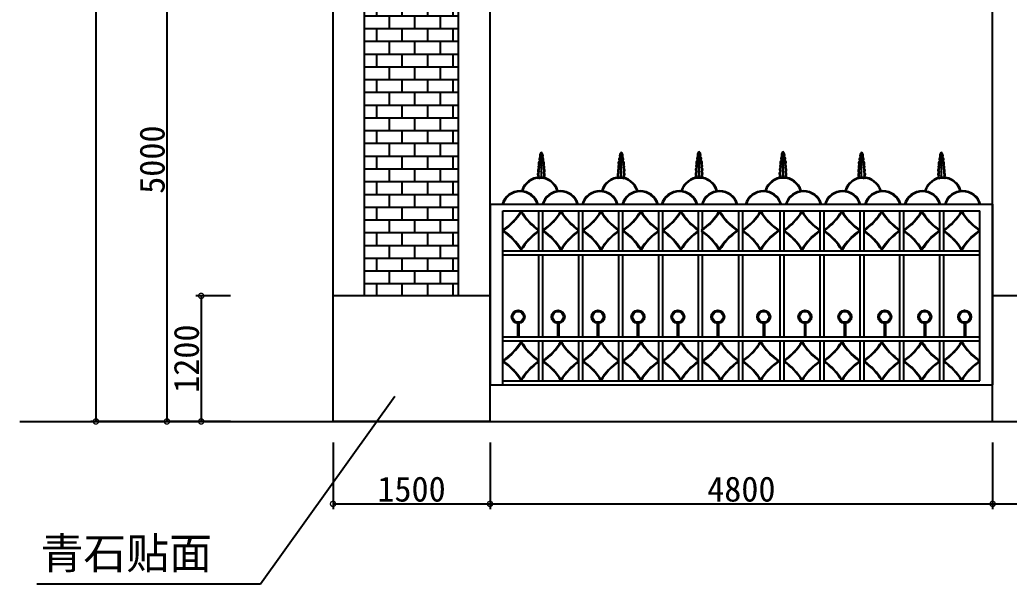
# Model space of a CAD drawing. Extents: x -1337 to 39675, y 27669 to 53445.
# Drawn here: x -1337 to 8115, y 28583 to 33977 of the extents above; entities that cross this region are included whole.
import ezdxf

# ---------------------------------------------------------------- set-up
doc = ezdxf.new("R2010")
doc.units = 0
doc.layers.get('0').update_dxf_attribs({"linetype": 'CONTINUOUS'})
doc.layers.get('DEFPOINTS').update_dxf_attribs({"linetype": 'CONTINUOUS'})
for name, color, linetype in [('LAYER1', 3, 'CONTINUOUS'), ('LAYER2', 4, 'CONTINUOUS'), ('植物', 92, 'CONTINUOUS')]:
    doc.layers.add(name, color=color, linetype=linetype)
doc.styles.get("Standard").update_dxf_attribs({"font": 'SimSun.ttf'})
doc.dimstyles.new('ISO-25', dxfattribs={"dimtxt": 240, "dimasz": 10, "dimexe": 1.25, "dimexo": 0.625, "dimgap": 20, "dimtad": 1, "dimdec": 0, "dimtxsty": 'STANDARD', "dimblk1": 'DOTSMALL', "dimblk2": 'DOTSMALL', "dimsah": 1, "dimcen": 2.5, "dimazin": 3, "dimtfac": 1, "dimtdec": 4, "dimtmove": 0, "dimatfit": 3, "dimtolj": 1, "dimtzin": 0})

# ---------------------------------------------------------------- blocks, each defined once
blk = doc.blocks.new('_DOTSMALL')
at = {"color": 0, "linetype": 'BYBLOCK', "const_width": 0.5}
blk.add_lwpolyline([(-0.0625, 0, 1), (0.0625, 0, 1)], format="xyb", close=True, dxfattribs=at)
blk = doc.blocks.new('*D65')
at = {"color": 0, "linetype": 'BYBLOCK'}
for p, q in [((1082.9, 35142.4), (464.7, 35142.4)), ((514.7, 35142.4), (514.7, 30138.6)), ((1082.9, 30138.6), (464.7, 30138.6))]:
    blk.add_line(p, q, dxfattribs=at)
at = {"layer": 'DEFPOINTS', "color": 0, "linetype": 'BYBLOCK'}
for p in [(1282.9, 35142.4), (514.7, 30138.6), (1282.9, 30138.6)]:
    blk.add_point(p, dxfattribs=at)
at = {"color": 0, "linetype": 'BYBLOCK', "xscale": 100, "yscale": 100, "zscale": 100}
for p, rotation in [((514.7, 35142.4), 90), ((514.7, 30138.6), 270)]:
    blk.add_blockref('_DOTSMALL', p, dxfattribs=dict(at, rotation=rotation))
at = {"color": 0, "linetype": 'BYBLOCK', "insert": (374.7, 32640.5), "char_height": 240, "attachment_point": 5, "rotation": 90}
blk.add_mtext('\\A1;5000', dxfattribs=at)
blk = doc.blocks.new('*D66')
at = {"color": 0, "linetype": 'BYBLOCK'}
for p, q in [((1102.6, 39542.4), (-213.6, 39542.4)), ((-163.6, 39542.4), (-163.6, 30138.6)), ((1102.6, 30138.6), (-213.6, 30138.6))]:
    blk.add_line(p, q, dxfattribs=at)
at = {"layer": 'DEFPOINTS', "color": 0, "linetype": 'BYBLOCK'}
for p in [(1302.6, 39542.4), (-163.6, 30138.6), (1302.6, 30138.6)]:
    blk.add_point(p, dxfattribs=at)
at = {"color": 0, "linetype": 'BYBLOCK', "xscale": 100, "yscale": 100, "zscale": 100}
for p, rotation in [((-163.6, 39542.4), 90), ((-163.6, 30138.6), 270)]:
    blk.add_blockref('_DOTSMALL', p, dxfattribs=dict(at, rotation=rotation))
at = {"color": 0, "linetype": 'BYBLOCK', "insert": (-303.6, 34840.5), "char_height": 240, "attachment_point": 5, "rotation": 90}
blk.add_mtext('\\A1;9400', dxfattribs=at)
blk = doc.blocks.new('*D67')
at = {"color": 0, "linetype": 'BYBLOCK'}
for p, q in [((2101.6, 29938.6), (2101.6, 29300.7)), ((3601.1, 29938.6), (3601.1, 29300.7)), ((2101.6, 29350.7), (3601.1, 29350.7))]:
    blk.add_line(p, q, dxfattribs=at)
at = {"layer": 'DEFPOINTS', "color": 0, "linetype": 'BYBLOCK'}
for p in [(2101.6, 30138.6), (3601.1, 30138.6), (3601.1, 29350.7)]:
    blk.add_point(p, dxfattribs=at)
at = {"color": 0, "linetype": 'BYBLOCK', "xscale": 100, "yscale": 100, "zscale": 100, "rotation": 180}
blk.add_blockref('_DOTSMALL', (2101.6, 29350.7), dxfattribs=at)
at = {"color": 0, "linetype": 'BYBLOCK', "xscale": 100, "yscale": 100, "zscale": 100}
blk.add_blockref('_DOTSMALL', (3601.1, 29350.7), dxfattribs=at)
at = {"color": 0, "linetype": 'BYBLOCK', "insert": (2851.4, 29490.7), "char_height": 240, "attachment_point": 5}
blk.add_mtext('\\A1;1500', dxfattribs=at)
blk = doc.blocks.new('*D68')
at = {"color": 0, "linetype": 'BYBLOCK'}
for p, q in [((3601.1, 29938.6), (3601.1, 29300.7)), ((8402.6, 29938.6), (8402.6, 29300.7)), ((3601.1, 29350.7), (8402.6, 29350.7))]:
    blk.add_line(p, q, dxfattribs=at)
at = {"layer": 'DEFPOINTS', "color": 0, "linetype": 'BYBLOCK'}
for p in [(3601.1, 30138.6), (8402.6, 30138.6), (8402.6, 29350.7)]:
    blk.add_point(p, dxfattribs=at)
at = {"color": 0, "linetype": 'BYBLOCK', "xscale": 100, "yscale": 100, "zscale": 100, "rotation": 180}
blk.add_blockref('_DOTSMALL', (3601.1, 29350.7), dxfattribs=at)
at = {"color": 0, "linetype": 'BYBLOCK', "xscale": 100, "yscale": 100, "zscale": 100}
blk.add_blockref('_DOTSMALL', (8402.6, 29350.7), dxfattribs=at)
at = {"color": 0, "linetype": 'BYBLOCK', "insert": (6001.9, 29490.7), "char_height": 240, "attachment_point": 5}
blk.add_mtext('\\A1;4800', dxfattribs=at)
blk = doc.blocks.new('*D69')
at = {"color": 0, "linetype": 'BYBLOCK'}
for p, q in [((8402.6, 29938.6), (8402.6, 29300.7)), ((9901.1, 29938.6), (9901.1, 29300.7)), ((8402.6, 29350.7), (9901.1, 29350.7))]:
    blk.add_line(p, q, dxfattribs=at)
at = {"layer": 'DEFPOINTS', "color": 0, "linetype": 'BYBLOCK'}
for p in [(8402.6, 30138.6), (9901.1, 30138.6), (9901.1, 29350.7)]:
    blk.add_point(p, dxfattribs=at)
at = {"color": 0, "linetype": 'BYBLOCK', "xscale": 100, "yscale": 100, "zscale": 100, "rotation": 180}
blk.add_blockref('_DOTSMALL', (8402.6, 29350.7), dxfattribs=at)
at = {"color": 0, "linetype": 'BYBLOCK', "xscale": 100, "yscale": 100, "zscale": 100}
blk.add_blockref('_DOTSMALL', (9901.1, 29350.7), dxfattribs=at)
at = {"color": 0, "linetype": 'BYBLOCK', "insert": (9151.9, 29490.7), "char_height": 240, "attachment_point": 5}
blk.add_mtext('\\A1;1500', dxfattribs=at)
blk = doc.blocks.new('*D82')
at = {"color": 0, "linetype": 'BYBLOCK'}
for p, q in [((724.7, 31338.6), (393.7, 31338.6)), ((443.7, 31338.6), (443.7, 30138.6)), ((724.7, 30138.6), (393.7, 30138.6))]:
    blk.add_line(p, q, dxfattribs=at)
at = {"layer": 'DEFPOINTS', "color": 0, "linetype": 'BYBLOCK'}
for p in [(924.7, 31338.6), (443.7, 30138.6), (924.7, 30138.6)]:
    blk.add_point(p, dxfattribs=at)
at = {"color": 0, "linetype": 'BYBLOCK', "xscale": 100, "yscale": 100, "zscale": 100}
for p, rotation in [((443.7, 31338.6), 90), ((443.7, 30138.6), 270)]:
    blk.add_blockref('_DOTSMALL', p, dxfattribs=dict(at, rotation=rotation))
at = {"color": 0, "linetype": 'BYBLOCK', "insert": (303.7, 30738.6), "char_height": 240, "attachment_point": 5, "rotation": 90}
blk.add_mtext('\\A1;1200', dxfattribs=at)

msp = doc.modelspace()

# ---------------------------------------------------------------- hatches: boundary and pattern name
h = msp.add_hatch()
h.set_pattern_fill('AR-B816', color=8, scale=0.6, style=0)
h.paths.add_polyline_path([(2855.3, 37642.7), (1955.7, 37642.7), (1955.7, 31338.6), (2855.3, 31338.6)])
h.paths.add_polyline_path([(2208.1, 34996.9), (2208.1, 36471.5), (2608.1, 36471.5), (2608.1, 34996.9)], flags=16)
h.paths.add_polyline_path([(2258.1, 35246.9), (2258.1, 36221.5), (2558.1, 36221.5), (2558.1, 35246.9)], flags=0)
h.paths.add_polyline_path([(2258.1, 35426.9), (2558.1, 35426.9), (2558.1, 36041.5), (2258.1, 36041.5)], flags=0)
h.paths.add_polyline_path([(2558.1, 36041.5), (2558.1, 36221.5), (2258.1, 36221.5), (2258.1, 36041.5)], flags=0)
h.paths.add_polyline_path([(2558.1, 35246.9), (2558.1, 35426.9), (2258.1, 35426.9), (2258.1, 35246.9)], flags=0)

# ---------------------------------------------------------------- linework, layer by layer
at = {"color": 2}
for p, q in [((1656.7, 30838.6), (1656.7, 38342.4)), ((3156.7, 30838.6), (3156.7, 38342.4)), ((7956.7, 30138.6), (7956.7, 38342.4)), ((3156.6, 32214.1), (3156.6, 30488.6)), ((7956.7, 32214.1), (7956.7, 30488.6)), ((3155.3, 31338.6), (1655.7, 31338.6)), ((9456.7, 31338.6), (7956.7, 31338.6)), ((1655.7, 30138.6), (1655.7, 30838.6)), ((3155.3, 30138.6), (3155.3, 30838.6)), ((3156.6, 30488.6), (7956.7, 30488.6))]:
    msp.add_line(p, q, dxfattribs=at)
at = {"color": 3}
for p, q in [((3156.6, 32214.1), (7956.7, 32214.1)), ((3279.2, 30488.6), (3279.2, 32150.5)), ((3279.2, 32150.5), (7834.1, 32150.5)), ((3622.5, 31769.1), (3622.5, 32150.5)), ((3660.6, 31769.1), (3660.6, 32150.5)), ((4003.9, 31769.1), (4003.9, 32150.5)), ((4042.1, 31769.1), (4042.1, 32150.5)), ((4385.4, 31769.1), (4385.4, 32150.5)), ((4423.5, 31769.1), (4423.5, 32150.5)), ((4766.8, 31769.1), (4766.8, 32150.5)), ((4804.9, 31769.1), (4804.9, 32150.5)), ((5148.2, 31769.1), (5148.2, 32150.5)), ((5186.4, 31769.1), (5186.4, 32150.5)), ((5532.8, 31769.1), (5532.8, 32150.5)), ((5570.9, 31769.1), (5570.9, 32150.5)), ((5927, 31769.1), (5927, 32150.5)), ((5965.1, 31769.1), (5965.1, 32150.5)), ((6308.4, 31769.1), (6308.4, 32150.5)), ((6346.5, 31769.1), (6346.5, 32150.5)), ((6689.8, 31769.1), (6689.8, 32150.5)), ((6728, 31769.1), (6728, 32150.5)), ((7071.2, 31769.1), (7071.2, 32150.5)), ((7109.4, 31769.1), (7109.4, 32150.5)), ((7452.7, 31769.1), (7452.7, 32150.5)), ((7490.8, 31769.1), (7490.8, 32150.5)), ((7834.1, 30526.7), (7834.1, 32150.5)), ((3279.2, 31769.1), (7834.1, 31769.1)), ((3279.2, 31731), (7834.1, 31731)), ((3622.5, 30946.3), (3622.5, 31731)), ((3660.6, 30946.3), (3660.6, 31731)), ((4003.9, 30946.3), (4003.9, 31731)), ((4042.1, 30946.3), (4042.1, 31731)), ((4385.4, 30946.3), (4385.4, 31731)), ((4423.5, 30946.3), (4423.5, 31731)), ((4766.8, 30946.3), (4766.8, 31731)), ((4804.9, 30946.3), (4804.9, 31731)), ((5148.2, 30946.3), (5148.2, 31731)), ((5186.4, 30946.3), (5186.4, 31731)), ((5532.8, 30946.3), (5532.8, 31731)), ((5570.9, 30946.3), (5570.9, 31731)), ((5927, 30946.3), (5927, 31731)), ((5965.1, 30946.3), (5965.1, 31731)), ((6308.4, 30946.3), (6308.4, 31731)), ((6346.5, 30946.3), (6346.5, 31731)), ((6689.8, 30946.3), (6689.8, 31731)), ((6728, 30946.3), (6728, 31731)), ((7071.2, 30946.3), (7071.2, 31731)), ((7109.4, 30946.3), (7109.4, 31731)), ((7452.7, 30946.3), (7452.7, 31731)), ((7490.8, 30946.3), (7490.8, 31731)), ((3279.2, 30946.3), (7834.1, 30946.3)), ((3279.2, 30908.2), (7834.1, 30908.2)), ((3622.5, 30526.7), (3622.5, 30908.2)), ((3660.6, 30526.7), (3660.6, 30908.2)), ((4003.9, 30526.7), (4003.9, 30908.2)), ((4042.1, 30526.7), (4042.1, 30908.2)), ((4385.4, 30526.7), (4385.4, 30908.2)), ((4423.5, 30526.7), (4423.5, 30908.2)), ((4766.8, 30526.7), (4766.8, 30908.2)), ((4804.9, 30526.7), (4804.9, 30908.2)), ((5148.2, 30526.7), (5148.2, 30908.2)), ((5186.4, 30526.7), (5186.4, 30908.2)), ((5532.8, 30526.7), (5532.8, 30908.2)), ((5570.9, 30526.7), (5570.9, 30908.2)), ((5927, 30526.7), (5927, 30908.2)), ((5965.1, 30526.7), (5965.1, 30908.2)), ((6308.4, 30526.7), (6308.4, 30908.2)), ((6346.5, 30526.7), (6346.5, 30908.2)), ((6689.8, 30526.7), (6689.8, 30908.2)), ((6728, 30526.7), (6728, 30908.2)), ((7071.2, 30526.7), (7071.2, 30908.2)), ((7109.4, 30526.7), (7109.4, 30908.2)), ((7452.7, 30526.7), (7452.7, 30908.2)), ((7490.8, 30526.7), (7490.8, 30908.2)), ((3279.2, 30526.7), (7834.1, 30526.7))]:
    msp.add_line(p, q, dxfattribs=at)
at = {"color": 6}
msp.add_line((-1336.7, 30138.6), (39303.1, 30138.6), dxfattribs=at)
at = {"layer": 'LAYER1', "color": 4}
for p, q in [((1955.7, 31338.6), (1955.7, 38342.4)), ((2855.3, 31338.6), (2855.3, 38342.4))]:
    msp.add_line(p, q, dxfattribs=at)
at = {"layer": 'LAYER1'}
for p, q in [((3156.7, 30838.6), (3156.7, 38342.4)), ((3155.3, 30138.6), (1655.7, 30138.6))]:
    msp.add_line(p, q, dxfattribs=at)
at = {"layer": 'LAYER2', "color": 9, "linetype": 'BYBLOCK'}
for p, q in [((3646.1, 32458.7), (3646.1, 32705.2)), ((4408.9, 32458.7), (4408.9, 32705.2)), ((5153.2, 32465.1), (5153.2, 32711.6)), ((5955, 32465.1), (5955, 32711.6)), ((6704.4, 32458.7), (6704.4, 32705.2)), ((7467.2, 32458.7), (7467.2, 32705.2)), ((3416.9, 31075), (3416.9, 30946.9)), ((3429.7, 31075), (3429.7, 30946.9)), ((3798.4, 31075), (3798.4, 30946.9)), ((3811.1, 31075), (3811.1, 30946.9)), ((4179.8, 31075), (4179.8, 30946.9)), ((4192.5, 31075), (4192.5, 30946.9)), ((4561.2, 31075), (4561.2, 30946.9)), ((4573.9, 31075), (4573.9, 30946.9)), ((4942.7, 31075), (4942.7, 30946.9)), ((4955.4, 31075), (4955.4, 30946.9)), ((5324.1, 31075), (5324.1, 30946.9)), ((5336.8, 31075), (5336.8, 30946.9)), ((5763.8, 31075), (5763.8, 30946.9)), ((5776.5, 31075), (5776.5, 30946.9)), ((6157.9, 31075), (6157.9, 30946.9)), ((6170.6, 31075), (6170.6, 30946.9)), ((6539.4, 31075), (6539.4, 30946.9)), ((6552.1, 31075), (6552.1, 30946.9)), ((6920.8, 31075), (6920.8, 30946.9)), ((6933.5, 31075), (6933.5, 30946.9)), ((7302.2, 31075), (7302.2, 30946.9)), ((7314.9, 31075), (7314.9, 30946.9)), ((7683.6, 31075), (7683.6, 30946.9)), ((7696.4, 31075), (7696.4, 30946.9))]:
    msp.add_line(p, q, dxfattribs=at)
for centre, radius in [((3423.9, 31138.4), 63.6), ((3805.3, 31138.4), 63.6), ((4186.8, 31138.4), 63.6), ((4568.2, 31138.4), 63.6), ((4949.6, 31138.4), 63.6), ((5331, 31138.4), 63.6), ((5769.5, 31138.4), 63.6), ((6163.7, 31138.4), 63.6), ((6545.1, 31138.4), 63.6), ((6926.5, 31138.4), 63.6), ((7308, 31138.4), 63.6), ((7689.4, 31138.4), 63.6), ((3423.9, 31138.4), 50.9), ((3805.3, 31138.4), 50.9), ((4186.8, 31138.4), 50.9), ((4568.2, 31138.4), 50.9), ((4949.6, 31138.4), 50.9), ((5331, 31138.4), 50.9), ((5769.5, 31138.4), 50.9), ((6163.7, 31138.4), 50.9), ((6545.1, 31138.4), 50.9), ((6926.5, 31138.4), 50.9), ((7308, 31138.4), 50.9), ((7689.4, 31138.4), 50.9)]:
    msp.add_circle(centre, radius, dxfattribs=at)
for centre, radius, start, end in [((3661.4, 32680.4), 31.3, 114.33289, 211.73114), ((3669.7, 32678.3), 35.5, 131.49641, 205.2128), ((3630.5, 32680.4), 31.3, 328.26886, 65.66711), ((3622.2, 32678.3), 35.5, 334.7872, 48.50359), ((4424.2, 32680.4), 31.3, 114.33289, 211.73114), ((4432.5, 32678.3), 35.5, 131.49641, 205.2128), ((4393.4, 32680.4), 31.3, 328.26886, 65.66711), ((4385.1, 32678.3), 35.5, 334.7872, 48.50359), ((5168.4, 32686.7), 31.3, 114.33289, 211.73114), ((5176.8, 32684.7), 35.5, 131.49641, 205.2128), ((5137.6, 32686.7), 31.3, 328.26886, 65.66711), ((5129.3, 32684.7), 35.5, 334.7872, 48.50359), ((5970.3, 32686.7), 31.3, 114.33289, 211.73114), ((5978.6, 32684.7), 35.5, 131.49641, 205.2128), ((5939.4, 32686.7), 31.3, 328.26886, 65.66711), ((5931.1, 32684.7), 35.5, 334.7872, 48.50359), ((6719.9, 32680.4), 31.3, 114.33289, 211.73114), ((6728.3, 32678.3), 35.5, 131.49641, 205.2128), ((6689.1, 32680.4), 31.3, 328.26886, 65.66711), ((6680.8, 32678.3), 35.5, 334.7872, 48.50359), ((7482.8, 32680.4), 31.3, 114.33289, 211.73114), ((7491.1, 32678.3), 35.5, 131.49641, 205.2128), ((7451.9, 32680.4), 31.3, 328.26886, 65.66711), ((7443.6, 32678.3), 35.5, 334.7872, 48.50359), ((3640.1, 32605.3), 22.5, 106.61569, 227.6078), ((3646.8, 32645), 22.4, 122.65516, 233.97324), ((3646.3, 32603.1), 21.2, 107.10027, 215.34684), ((3661.5, 32644.3), 30.1, 142.70706, 222.75119), ((3645.6, 32603.1), 21.2, 324.65316, 72.89973), ((3630.4, 32644.3), 30.1, 317.24881, 37.29294), ((3645.1, 32645), 22.4, 306.02676, 57.34484), ((3651.8, 32605.3), 22.5, 312.3922, 73.38431), ((4402.9, 32605.3), 22.5, 106.61569, 227.6078), ((4409.7, 32645), 22.4, 122.65516, 233.97324), ((4409.1, 32603.1), 21.2, 107.10027, 215.34684), ((4424.3, 32644.3), 30.1, 142.70706, 222.75119), ((4408.5, 32603.1), 21.2, 324.65316, 72.89973), ((4393.2, 32644.3), 30.1, 317.24881, 37.29294), ((4407.9, 32645), 22.4, 306.02676, 57.34484), ((4414.7, 32605.3), 22.5, 312.3922, 73.38431), ((5147.1, 32611.7), 22.5, 106.61569, 227.6078), ((5153.9, 32651.4), 22.4, 122.65516, 233.97324), ((5153.3, 32609.4), 21.2, 107.10027, 215.34684), ((5168.6, 32650.7), 30.1, 142.70706, 222.75119), ((5152.7, 32609.4), 21.2, 324.65316, 72.89973), ((5137.5, 32650.7), 30.1, 317.24881, 37.29294), ((5152.2, 32651.4), 22.4, 306.02676, 57.34484), ((5158.9, 32611.7), 22.5, 312.3922, 73.38431), ((5949, 32611.7), 22.5, 106.61569, 227.6078), ((5955.7, 32651.4), 22.4, 122.65516, 233.97324), ((5955.2, 32609.4), 21.2, 107.10027, 215.34684), ((5970.4, 32650.7), 30.1, 142.70706, 222.75119), ((5954.5, 32609.4), 21.2, 324.65316, 72.89973), ((5939.3, 32650.7), 30.1, 317.24881, 37.29294), ((5954, 32651.4), 22.4, 306.02676, 57.34484), ((5960.8, 32611.7), 22.5, 312.3922, 73.38431), ((6698.6, 32605.3), 22.5, 106.61569, 227.6078), ((6705.4, 32645), 22.4, 122.65516, 233.97324), ((6704.8, 32603.1), 21.2, 107.10027, 215.34684), ((6720.1, 32644.3), 30.1, 142.70706, 222.75119), ((6704.2, 32603.1), 21.2, 324.65316, 72.89973), ((6689, 32644.3), 30.1, 317.24881, 37.29294), ((6703.6, 32645), 22.4, 306.02676, 57.34484), ((6710.4, 32605.3), 22.5, 312.3922, 73.38431), ((7461.5, 32605.3), 22.5, 106.61569, 227.6078), ((7468.2, 32645), 22.4, 122.65516, 233.97324), ((7467.7, 32603.1), 21.2, 107.10027, 215.34684), ((7482.9, 32644.3), 30.1, 142.70706, 222.75119), ((7467, 32603.1), 21.2, 324.65316, 72.89973), ((7451.8, 32644.3), 30.1, 317.24881, 37.29294), ((7466.5, 32645), 22.4, 306.02676, 57.34484), ((7473.3, 32605.3), 22.5, 312.3922, 73.38431), ((3633.8, 32500.1), 24.3, 124.39892, 225.63082), ((3636.4, 32538.2), 24.3, 124.39892, 225.63082), ((3633.1, 32572.8), 17.9, 117.19569, 234.62766), ((3642.1, 32499.8), 25.7, 129.41559, 223.07336), ((3644.7, 32537.9), 25.7, 129.41559, 223.07336), ((3646.2, 32572.7), 23.7, 132.32729, 219.0316), ((3629.3, 32591), 0.376, 215.34684, 324.65316), ((3645.7, 32572.7), 23.7, 320.9684, 47.67271), ((3662.6, 32591), 0.376, 215.34684, 324.65316), ((3647.2, 32537.9), 25.7, 316.92664, 50.58441), ((3647.2, 32499.8), 25.7, 316.92664, 50.58441), ((3658.8, 32572.8), 17.9, 305.37234, 62.80431), ((3655.5, 32538.2), 24.3, 314.36918, 55.60108), ((3655.5, 32500.1), 24.3, 314.36918, 55.60108), ((4396.7, 32500.1), 24.3, 124.39892, 225.63082), ((4399.3, 32538.2), 24.3, 124.39892, 225.63082), ((4395.9, 32572.8), 17.9, 117.19569, 234.62766), ((4404.9, 32499.8), 25.7, 129.41559, 223.07336), ((4407.5, 32537.9), 25.7, 129.41559, 223.07336), ((4409, 32572.7), 23.7, 132.32729, 219.0316), ((4392.1, 32591), 0.376, 215.34684, 324.65316), ((4408.5, 32572.7), 23.7, 320.9684, 47.67271), ((4425.4, 32591), 0.376, 215.34684, 324.65316), ((4410, 32537.9), 25.7, 316.92664, 50.58441), ((4410, 32499.8), 25.7, 316.92664, 50.58441), ((4421.7, 32572.8), 17.9, 305.37234, 62.80431), ((4418.3, 32538.2), 24.3, 314.36918, 55.60108), ((4418.3, 32500.1), 24.3, 314.36918, 55.60108), ((5140.9, 32506.5), 24.3, 124.39892, 225.63082), ((5143.5, 32544.6), 24.3, 124.39892, 225.63082), ((5140.2, 32579.2), 17.9, 117.19569, 234.62766), ((5149.2, 32506.1), 25.7, 129.41559, 223.07336), ((5151.8, 32544.2), 25.7, 129.41559, 223.07336), ((5153.3, 32579), 23.7, 132.32729, 219.0316), ((5136.4, 32597.4), 0.376, 215.34684, 324.65316), ((5152.8, 32579), 23.7, 320.9684, 47.67271), ((5169.7, 32597.4), 0.376, 215.34684, 324.65316), ((5154.3, 32544.2), 25.7, 316.92664, 50.58441), ((5154.3, 32506.1), 25.7, 316.92664, 50.58441), ((5165.9, 32579.2), 17.9, 305.37234, 62.80431), ((5162.5, 32544.6), 24.3, 314.36918, 55.60108), ((5162.5, 32506.5), 24.3, 314.36918, 55.60108), ((5942.8, 32506.5), 24.3, 124.39892, 225.63082), ((5945.3, 32544.6), 24.3, 124.39892, 225.63082), ((5942, 32579.2), 17.9, 117.19569, 234.62766), ((5951, 32506.1), 25.7, 129.41559, 223.07336), ((5953.6, 32544.2), 25.7, 129.41559, 223.07336), ((5955.1, 32579), 23.7, 132.32729, 219.0316), ((5938.2, 32597.4), 0.376, 215.34684, 324.65316), ((5954.6, 32579), 23.7, 320.9684, 47.67271), ((5971.5, 32597.4), 0.376, 215.34684, 324.65316), ((5956.1, 32544.2), 25.7, 316.92664, 50.58441), ((5956.1, 32506.1), 25.7, 316.92664, 50.58441), ((5967.7, 32579.2), 17.9, 305.37234, 62.80431), ((5964.4, 32544.6), 24.3, 314.36918, 55.60108), ((5964.4, 32506.5), 24.3, 314.36918, 55.60108), ((6695, 32538.2), 24.3, 124.39892, 225.63082), ((6695, 32500.1), 24.3, 124.39892, 225.63082), ((6691.7, 32572.8), 17.9, 117.19569, 234.62766), ((6703.3, 32537.9), 25.7, 129.41559, 223.07336), ((6703.3, 32499.8), 25.7, 129.41559, 223.07336), ((6704.8, 32572.7), 23.7, 132.32729, 219.0316), ((6687.9, 32591), 0.376, 215.34684, 324.65316), ((6704.3, 32572.7), 23.7, 320.9684, 47.67271), ((6721.2, 32591), 0.376, 215.34684, 324.65316), ((6705.8, 32537.9), 25.7, 316.92664, 50.58441), ((6708.4, 32499.8), 25.7, 316.92664, 50.58441), ((6717.4, 32572.8), 17.9, 305.37234, 62.80431), ((6714, 32538.2), 24.3, 314.36918, 55.60108), ((6716.6, 32500.1), 24.3, 314.36918, 55.60108), ((7457.8, 32538.2), 24.3, 124.39892, 225.63082), ((7457.8, 32500.1), 24.3, 124.39892, 225.63082), ((7454.5, 32572.8), 17.9, 117.19569, 234.62766), ((7466.1, 32537.9), 25.7, 129.41559, 223.07336), ((7466.1, 32499.8), 25.7, 129.41559, 223.07336), ((7467.6, 32572.7), 23.7, 132.32729, 219.0316), ((7450.7, 32591), 0.376, 215.34684, 324.65316), ((7467.1, 32572.7), 23.7, 320.9684, 47.67271), ((7484, 32591), 0.376, 215.34684, 324.65316), ((7468.6, 32537.9), 25.7, 316.92664, 50.58441), ((7471.2, 32499.8), 25.7, 316.92664, 50.58441), ((7480.2, 32572.8), 17.9, 305.37234, 62.80431), ((7476.9, 32538.2), 24.3, 314.36918, 55.60108), ((7479.5, 32500.1), 24.3, 314.36918, 55.60108), ((3631.5, 32292.6), 178.9, 16.34318, 163.65682), ((3631.5, 32292.6), 172.5, 16.34318, 163.65682), ((3627, 32467.9), 18, 123.95561, 218.31885), ((3636.2, 32471.5), 16.6, 139.93267, 236.46448), ((3653.2, 32471.5), 16.6, 303.53552, 40.06733), ((3662.3, 32467.9), 18, 321.68115, 56.04439), ((4394.3, 32292.6), 178.9, 16.34318, 163.65682), ((4394.3, 32292.6), 172.5, 16.34318, 163.65682), ((4389.9, 32467.9), 18, 123.95561, 218.31885), ((4399, 32471.5), 16.6, 139.93267, 236.46448), ((4416, 32471.5), 16.6, 303.53552, 40.06733), ((4425.2, 32467.9), 18, 321.68115, 56.04439), ((5153.9, 32292.6), 178.9, 16.34318, 163.65682), ((5153.9, 32292.6), 172.5, 16.34318, 163.65682), ((5134.1, 32474.3), 18, 123.95561, 218.31885), ((5143.3, 32477.8), 16.6, 139.93267, 236.46448), ((5160.3, 32477.8), 16.6, 303.53552, 40.06733), ((5169.4, 32474.3), 18, 321.68115, 56.04439), ((5955.7, 32292.6), 178.9, 16.34318, 163.65682), ((5955.7, 32292.6), 172.5, 16.34318, 163.65682), ((5935.9, 32474.3), 18, 123.95561, 218.31885), ((5945.1, 32477.8), 16.6, 139.93267, 236.46448), ((5962.1, 32477.8), 16.6, 303.53552, 40.06733), ((5971.3, 32474.3), 18, 321.68115, 56.04439), ((6719, 32292.6), 178.9, 16.34318, 163.65682), ((6719, 32292.6), 172.5, 16.34318, 163.65682), ((6688.1, 32467.9), 18, 123.95561, 218.31885), ((6697.3, 32471.5), 16.6, 139.93267, 236.46448), ((6714.3, 32471.5), 16.6, 303.53552, 40.06733), ((6723.4, 32467.9), 18, 321.68115, 56.04439), ((7481.8, 32292.6), 178.9, 16.34318, 163.65682), ((7481.8, 32292.6), 172.5, 16.34318, 163.65682), ((7451, 32467.9), 18, 123.95561, 218.31885), ((7460.1, 32471.5), 16.6, 139.93267, 236.46448), ((7477.1, 32471.5), 16.6, 303.53552, 40.06733), ((7486.3, 32467.9), 18, 321.68115, 56.04439), ((3443, 32162.7), 178.9, 16.34318, 163.65682), ((3443, 32162.7), 172.5, 16.34318, 163.65682), ((3826.5, 32162.7), 178.9, 16.34318, 163.65682), ((3826.5, 32162.7), 172.5, 16.34318, 163.65682), ((4205.8, 32162.7), 178.9, 16.34318, 163.65682), ((4205.8, 32162.7), 172.5, 16.34318, 163.65682), ((4589.3, 32162.7), 178.9, 16.34318, 163.65682), ((4589.3, 32162.7), 172.5, 16.34318, 163.65682), ((4965.4, 32162.7), 178.9, 16.34318, 163.65682), ((4965.4, 32162.7), 172.5, 16.34318, 163.65682), ((5348.9, 32162.7), 178.9, 16.34318, 163.65682), ((5348.9, 32162.7), 172.5, 16.34318, 163.65682), ((5767.2, 32162.7), 178.9, 16.34318, 163.65682), ((5767.2, 32162.7), 172.5, 16.34318, 163.65682), ((6150.7, 32162.7), 178.9, 16.34318, 163.65682), ((6150.7, 32162.7), 172.5, 16.34318, 163.65682), ((6524, 32162.7), 178.9, 16.34318, 163.65682), ((6524, 32162.7), 172.5, 16.34318, 163.65682), ((6907.5, 32162.7), 178.9, 16.34318, 163.65682), ((6907.5, 32162.7), 172.5, 16.34318, 163.65682), ((7286.8, 32162.7), 178.9, 16.34318, 163.65682), ((7286.8, 32162.7), 172.5, 16.34318, 163.65682), ((7670.3, 32162.7), 178.9, 16.34318, 163.65682), ((7670.3, 32162.7), 172.5, 16.34318, 163.65682), ((2916.4, 32477.2), 626.8, 305.37255, 328.58237), ((2916.4, 32477.2), 633.1, 304.96515, 328.58237), ((3988.5, 32477.2), 633.1, 211.41763, 234.686), ((3988.5, 32477.2), 626.8, 211.41763, 234.27326), ((3297.8, 32477.2), 626.8, 305.37255, 328.58237), ((3297.8, 32477.2), 633.1, 304.96515, 328.58237), ((4369.9, 32477.2), 633.1, 211.41763, 234.686), ((4369.9, 32477.2), 626.8, 211.41763, 234.27326), ((3679.2, 32477.2), 626.8, 305.37255, 328.58237), ((3679.2, 32477.2), 633.1, 304.96515, 328.58237), ((4751.3, 32477.2), 633.1, 211.41763, 234.686), ((4751.3, 32477.2), 626.8, 211.41763, 234.27326), ((4060.7, 32477.2), 626.8, 305.37255, 328.58237), ((4060.7, 32477.2), 633.1, 304.96515, 328.58237), ((5132.8, 32477.2), 633.1, 211.41763, 234.686), ((5132.8, 32477.2), 626.8, 211.41763, 234.27326), ((4442.1, 32477.2), 626.8, 305.37255, 328.58237), ((4442.1, 32477.2), 633.1, 304.96515, 328.58237), ((5514.2, 32477.2), 633.1, 211.41763, 234.686), ((5514.2, 32477.2), 626.8, 211.41763, 234.27326), ((4810.8, 32477.2), 626.8, 305.72674, 328.58237), ((4810.8, 32477.2), 633.1, 305.314, 328.58237), ((5882.9, 32477.2), 633.1, 211.41763, 235.03485), ((5882.9, 32477.2), 626.8, 211.41763, 234.62745), ((5205, 32477.2), 626.8, 305.72674, 328.58237), ((5205, 32477.2), 633.1, 305.314, 328.58237), ((6277, 32477.2), 633.1, 211.41763, 235.03485), ((6277, 32477.2), 626.8, 211.41763, 234.62745), ((5599.1, 32477.2), 626.8, 305.72674, 328.58237), ((5599.1, 32477.2), 633.1, 305.314, 328.58237), ((6671.2, 32477.2), 633.1, 211.41763, 235.03485), ((6671.2, 32477.2), 626.8, 211.41763, 234.62745), ((5980.5, 32477.2), 626.8, 305.72674, 328.58237), ((5980.5, 32477.2), 633.1, 305.314, 328.58237), ((7052.6, 32477.2), 633.1, 211.41763, 235.03485), ((7052.6, 32477.2), 626.8, 211.41763, 234.62745), ((6362, 32477.2), 626.8, 305.72674, 328.58237), ((6362, 32477.2), 633.1, 305.314, 328.58237), ((7434.1, 32477.2), 633.1, 211.41763, 235.03485), ((7434.1, 32477.2), 626.8, 211.41763, 234.62745), ((6743.4, 32477.2), 626.8, 305.72674, 328.58237), ((6743.4, 32477.2), 633.1, 305.314, 328.58237), ((7815.5, 32477.2), 633.1, 211.41763, 235.03485), ((7815.5, 32477.2), 626.8, 211.41763, 234.62745), ((7124.8, 32477.2), 626.8, 305.72674, 328.58237), ((7124.8, 32477.2), 633.1, 305.314, 328.58237), ((8196.9, 32477.2), 633.1, 211.41763, 235.03485), ((8196.9, 32477.2), 626.8, 211.41763, 234.62745), ((2916.4, 31448.3), 633.1, 31.41763, 55.03485), ((2916.4, 31448.3), 626.8, 31.41763, 54.62745), ((3988.5, 31448.3), 633.1, 125.314, 148.58237), ((3988.5, 31448.3), 626.8, 125.72674, 148.58237), ((3297.8, 31448.3), 633.1, 31.41763, 55.03485), ((3297.8, 31448.3), 626.8, 31.41763, 54.62745), ((4369.9, 31448.3), 633.1, 125.314, 148.58237), ((4369.9, 31448.3), 626.8, 125.72674, 148.58237), ((3679.2, 31448.3), 633.1, 31.41763, 55.03485), ((3679.2, 31448.3), 626.8, 31.41763, 54.62745), ((4751.3, 31448.3), 633.1, 125.314, 148.58237), ((4751.3, 31448.3), 626.8, 125.72674, 148.58237), ((4060.7, 31448.3), 633.1, 31.41763, 55.03485), ((4060.7, 31448.3), 626.8, 31.41763, 54.62745), ((5132.8, 31448.3), 633.1, 125.314, 148.58237), ((5132.8, 31448.3), 626.8, 125.72674, 148.58237), ((4442.1, 31448.3), 633.1, 31.41763, 55.03485), ((4442.1, 31448.3), 626.8, 31.41763, 54.62745), ((5514.2, 31448.3), 633.1, 125.314, 148.58237), ((5514.2, 31448.3), 626.8, 125.72674, 148.58237), ((4810.8, 31448.3), 633.1, 31.41763, 54.686), ((4810.8, 31448.3), 626.8, 31.41763, 54.27326), ((5882.9, 31448.3), 633.1, 124.96515, 148.58237), ((5882.9, 31448.3), 626.8, 125.37255, 148.58237), ((5205, 31448.3), 633.1, 31.41763, 54.686), ((5205, 31448.3), 626.8, 31.41763, 54.27326), ((6277, 31448.3), 633.1, 124.96515, 148.58237), ((6277, 31448.3), 626.8, 125.37255, 148.58237), ((5599.1, 31448.3), 633.1, 31.41763, 54.686), ((5599.1, 31448.3), 626.8, 31.41763, 54.27326), ((6671.2, 31448.3), 633.1, 124.96515, 148.58237), ((6671.2, 31448.3), 626.8, 125.37255, 148.58237), ((5980.5, 31448.3), 633.1, 31.41763, 54.686), ((5980.5, 31448.3), 626.8, 31.41763, 54.27326), ((7052.6, 31448.3), 633.1, 124.96515, 148.58237), ((7052.6, 31448.3), 626.8, 125.37255, 148.58237), ((6362, 31448.3), 633.1, 31.41763, 54.686), ((6362, 31448.3), 626.8, 31.41763, 54.27326), ((7434.1, 31448.3), 633.1, 124.96515, 148.58237), ((7434.1, 31448.3), 626.8, 125.37255, 148.58237), ((6743.4, 31448.3), 633.1, 31.41763, 54.686), ((6743.4, 31448.3), 626.8, 31.41763, 54.27326), ((7815.5, 31448.3), 633.1, 124.96515, 148.58237), ((7815.5, 31448.3), 626.8, 125.37255, 148.58237), ((7124.8, 31448.3), 633.1, 31.41763, 54.686), ((7124.8, 31448.3), 626.8, 31.41763, 54.27326), ((8196.9, 31448.3), 633.1, 124.96515, 148.58237), ((8196.9, 31448.3), 626.8, 125.37255, 148.58237), ((2916.4, 31229.8), 626.8, 305.37255, 328.58237), ((2916.4, 31229.8), 633.1, 304.96515, 328.58237), ((3988.5, 31229.8), 633.1, 211.41763, 234.686), ((3988.5, 31229.8), 626.8, 211.41763, 234.27326), ((3297.8, 31229.8), 626.8, 305.37255, 328.58237), ((3297.8, 31229.8), 633.1, 304.96515, 328.58237), ((4369.9, 31229.8), 633.1, 211.41763, 234.686), ((4369.9, 31229.8), 626.8, 211.41763, 234.27326), ((3679.2, 31229.8), 626.8, 305.37255, 328.58237), ((3679.2, 31229.8), 633.1, 304.96515, 328.58237), ((4751.3, 31229.8), 633.1, 211.41763, 234.686), ((4751.3, 31229.8), 626.8, 211.41763, 234.27326), ((4060.7, 31229.8), 626.8, 305.37255, 328.58237), ((4060.7, 31229.8), 633.1, 304.96515, 328.58237), ((5132.8, 31229.8), 633.1, 211.41763, 234.686), ((5132.8, 31229.8), 626.8, 211.41763, 234.27326), ((4442.1, 31229.8), 626.8, 305.37255, 328.58237), ((4442.1, 31229.8), 633.1, 304.96515, 328.58237), ((5514.2, 31229.8), 633.1, 211.41763, 234.686), ((5514.2, 31229.8), 626.8, 211.41763, 234.27326), ((4823.5, 31229.8), 626.8, 305.37255, 328.58237), ((4823.5, 31229.8), 633.1, 304.96515, 328.58237), ((5895.6, 31229.8), 633.1, 211.41763, 234.686), ((5895.6, 31229.8), 626.8, 211.41763, 234.27326), ((5205, 31229.8), 626.8, 305.72674, 328.58237), ((5205, 31229.8), 633.1, 305.314, 328.58237), ((6277, 31229.8), 633.1, 211.41763, 235.03485), ((6277, 31229.8), 626.8, 211.41763, 234.62745), ((5599.1, 31229.8), 626.8, 305.72674, 328.58237), ((5599.1, 31229.8), 633.1, 305.314, 328.58237), ((6671.2, 31229.8), 633.1, 211.41763, 235.03485), ((6671.2, 31229.8), 626.8, 211.41763, 234.62745), ((5980.5, 31229.8), 626.8, 305.72674, 328.58237), ((5980.5, 31229.8), 633.1, 305.314, 328.58237), ((7052.6, 31229.8), 633.1, 211.41763, 235.03485), ((7052.6, 31229.8), 626.8, 211.41763, 234.62745), ((6362, 31229.8), 626.8, 305.72674, 328.58237), ((6362, 31229.8), 633.1, 305.314, 328.58237), ((7434.1, 31229.8), 633.1, 211.41763, 235.03485), ((7434.1, 31229.8), 626.8, 211.41763, 234.62745), ((6743.4, 31229.8), 626.8, 305.72674, 328.58237), ((6743.4, 31229.8), 633.1, 305.314, 328.58237), ((7815.5, 31229.8), 633.1, 211.41763, 235.03485), ((7815.5, 31229.8), 626.8, 211.41763, 234.62745), ((7124.8, 31229.8), 626.8, 305.72674, 328.58237), ((7124.8, 31229.8), 633.1, 305.314, 328.58237), ((8196.9, 31229.8), 633.1, 211.41763, 235.03485), ((8196.9, 31229.8), 626.8, 211.41763, 234.62745), ((2916.4, 30200.9), 633.1, 31.41763, 55.03485), ((3297.8, 30200.9), 633.1, 31.41763, 55.03485), ((3679.2, 30200.9), 633.1, 31.41763, 55.03485), ((4060.7, 30200.9), 633.1, 31.41763, 55.03485), ((4442.1, 30200.9), 633.1, 31.41763, 55.03485), ((4823.5, 30200.9), 633.1, 31.41763, 55.03485), ((6277, 30200.9), 633.1, 124.96515, 148.58237), ((6671.2, 30200.9), 633.1, 124.96515, 148.58237), ((7052.6, 30200.9), 633.1, 124.96515, 148.58237), ((7434.1, 30200.9), 633.1, 124.96515, 148.58237), ((7815.5, 30200.9), 633.1, 124.96515, 148.58237), ((8196.9, 30200.9), 633.1, 124.96515, 148.58237), ((2916.4, 30200.9), 626.8, 31.41763, 54.62745), ((3988.5, 30200.9), 633.1, 125.314, 148.58237), ((3988.5, 30200.9), 626.8, 125.72674, 148.58237), ((3297.8, 30200.9), 626.8, 31.41763, 54.62745), ((4369.9, 30200.9), 633.1, 125.314, 148.58237), ((4369.9, 30200.9), 626.8, 125.72674, 148.58237), ((3679.2, 30200.9), 626.8, 31.41763, 54.62745), ((4751.3, 30200.9), 633.1, 125.314, 148.58237), ((4751.3, 30200.9), 626.8, 125.72674, 148.58237), ((4060.7, 30200.9), 626.8, 31.41763, 54.62745), ((5132.8, 30200.9), 633.1, 125.314, 148.58237), ((5132.8, 30200.9), 626.8, 125.72674, 148.58237), ((4442.1, 30200.9), 626.8, 31.41763, 54.62745), ((5514.2, 30200.9), 633.1, 125.314, 148.58237), ((5514.2, 30200.9), 626.8, 125.72674, 148.58237), ((4823.5, 30200.9), 626.8, 31.41763, 54.62745), ((5895.6, 30200.9), 633.1, 125.314, 148.58237), ((5895.6, 30200.9), 626.8, 125.72674, 148.58237), ((5205, 30200.9), 633.1, 31.41763, 54.686), ((5205, 30200.9), 626.8, 31.41763, 54.27326), ((6277, 30200.9), 626.8, 125.37255, 148.58237), ((5599.1, 30200.9), 633.1, 31.41763, 54.686), ((5599.1, 30200.9), 626.8, 31.41763, 54.27326), ((6671.2, 30200.9), 626.8, 125.37255, 148.58237), ((5980.5, 30200.9), 633.1, 31.41763, 54.686), ((5980.5, 30200.9), 626.8, 31.41763, 54.27326), ((7052.6, 30200.9), 626.8, 125.37255, 148.58237), ((6362, 30200.9), 633.1, 31.41763, 54.686), ((6362, 30200.9), 626.8, 31.41763, 54.27326), ((7434.1, 30200.9), 626.8, 125.37255, 148.58237), ((6743.4, 30200.9), 633.1, 31.41763, 54.686), ((6743.4, 30200.9), 626.8, 31.41763, 54.27326), ((7815.5, 30200.9), 626.8, 125.37255, 148.58237), ((7124.8, 30200.9), 633.1, 31.41763, 54.686), ((7124.8, 30200.9), 626.8, 31.41763, 54.27326), ((8196.9, 30200.9), 626.8, 125.37255, 148.58237)]:
    msp.add_arc(centre, radius, start, end, dxfattribs=at)
at = {"layer": '植物'}
for p, q in [((2246.4, 30376.7), (964, 28583)), ((964, 28583), (-1173.3, 28583))]:
    msp.add_line(p, q, dxfattribs=at)

# ---------------------------------------------------------------- texts
at = {"layer": '植物', "insert": (-1138.4, 29029.5), "char_height": 300, "width": 7197.578, "attachment_point": 1}
msp.add_mtext('青石贴面', dxfattribs=at)

# ---------------------------------------------------------------- dimensions: what is measured, and where the dimension line sits
at = {"layer": '植物'}
for base, p1, p2, text, picture, middle in [((-609.5, 30138.6), (856.7, 39542.4), (856.7, 30138.6), '9400', '*D66', (-749.5, 34840.5)), ((68.8, 30138.6), (837.1, 35142.4), (837.1, 30138.6), '5000', '*D65', (-71.2, 32640.5))]:
    dim = msp.add_linear_dim(base=base, p1=p1, p2=p2, angle=90, text=text, dimstyle='ISO-25', override={"dimasz": 100, "dimexe": 50, "dimexo": 200}, dxfattribs=at)
    dim.commit()
    dim.dimension.update_dxf_attribs({"geometry": picture, "text_midpoint": middle, "insert": (-445.9, 0)})
dim = msp.add_linear_dim(base=(396, 30138.6), p1=(877.1, 31338.6), p2=(877.1, 30138.6), angle=90, dimstyle='ISO-25', override={"dimasz": 100, "dimexe": 50, "dimexo": 200}, dxfattribs=at)
dim.commit()
dim.dimension.update_dxf_attribs({"geometry": '*D82', "text_midpoint": (256, 30738.6), "insert": (-47.6, 0)})
dim = msp.add_linear_dim(base=(3155.3, 29350.7), p1=(1655.7, 30138.6), p2=(3155.3, 30138.6), dimstyle='ISO-25', override={"dimasz": 100, "dimexe": 50, "dimexo": 200}, dxfattribs=at)
dim.commit()
dim.dimension.update_dxf_attribs({"geometry": '*D67', "text_midpoint": (2405.5, 29490.7), "insert": (-445.9, 0)})
for base, p1, p2, text, picture, middle in [((7956.7, 29350.7), (3155.3, 30138.6), (7956.7, 30138.6), '4800', '*D68', (5556, 29490.7)), ((9455.3, 29350.7), (7956.7, 30138.6), (9455.3, 30138.6), '1500', '*D69', (8706, 29490.7))]:
    dim = msp.add_linear_dim(base=base, p1=p1, p2=p2, text=text, dimstyle='ISO-25', override={"dimasz": 100, "dimexe": 50, "dimexo": 200}, dxfattribs=at)
    dim.commit()
    dim.dimension.update_dxf_attribs({"geometry": picture, "text_midpoint": middle, "insert": (-445.9, 0)})

doc.saveas('drawing.dxf')
